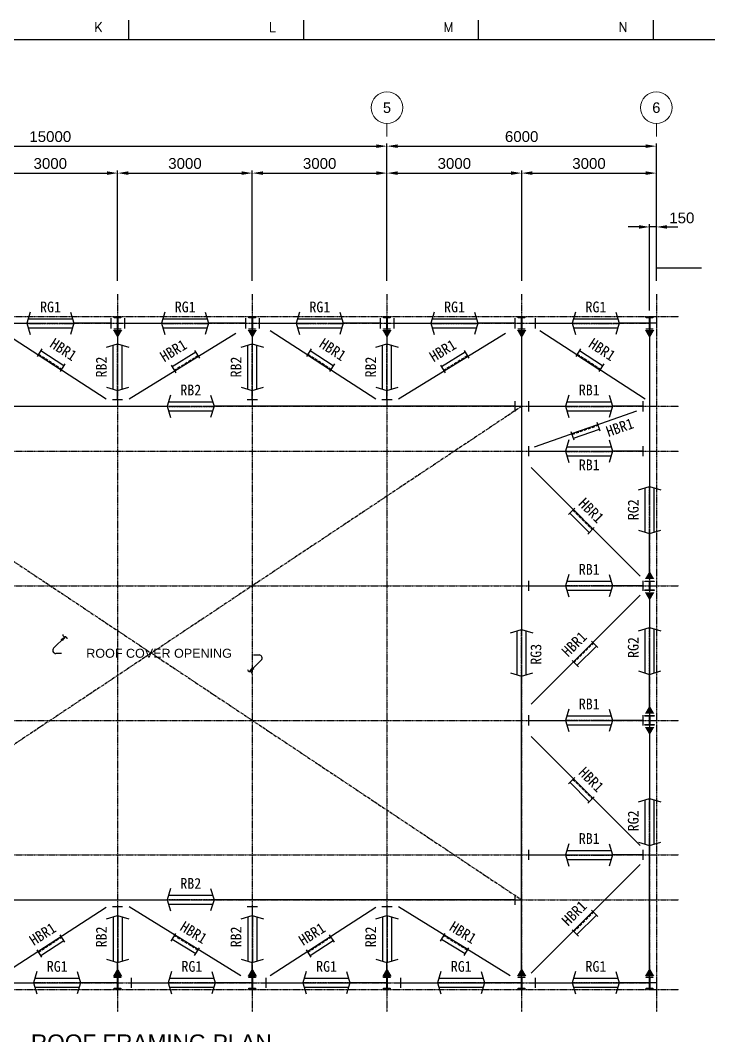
# Model space of a CAD drawing. Header units: millimetres. Extents: x 0 to 153097, y 17753 to 125268.
# Drawn here: x 41903 to 57236, y 102010 to 124645 of the extents above; entities that cross this region are included whole.
import ezdxf
from ezdxf.enums import TextEntityAlignment as Align

# ---------------------------------------------------------------- set-up
doc = ezdxf.new("R2010")
doc.units = ezdxf.units.MM
doc.header["$LTSCALE"] = 50
doc.linetypes.add('CENTER', pattern=[2, 1.25, -0.25, 0.25, -0.25])
doc.linetypes.add('HIDDEN', pattern=[0.375, 0.25, -0.125])
doc.layers.get('Defpoints').update_dxf_attribs({"color": 140})
for name, color, linetype in [('1', 7, 'Continuous'), ('1CEN', 20, 'CENTER'), ('AA-XXXX-OTHR', 8, 'Continuous'), ('AS-CLXM-STEL', 2, 'Continuous'), ('C_BLOCK', 7, 'Continuous'), ('C_CEN', 1, 'CENTER'), ('C_STEEL', 2, 'Continuous'), ('C_TEXT_01', 2, 'Continuous'), ('DIM-SCALE', 7, 'Continuous'), ('STEEL-BEAM', 4, 'Continuous'), ('TAN-TIT', 30, 'Continuous'), ('TITLE', 7, 'Continuous')]:
    doc.layers.add(name, color=color, linetype=linetype)
doc.styles.add('Arial', font='arial.ttf')
doc.styles.add('COM', font='COMPLEX', dxfattribs={"height": 5})
doc.styles.add('돋움체', font='', dxfattribs={"width": 0.9})
doc.styles.get('돋움체').set_extended_font_data('DotumChe')
doc.dimstyles.new('일반도면_0050', dxfattribs={"dimtxt": 200, "dimasz": 200, "dimexe": 50, "dimexo": 250, "dimgap": 75, "dimtad": 1, "dimdec": 0, "dimzin": 0, "dimdsep": 46, "dimtxsty": 'Arial', "dimcen": -250, "dimclrd": 7, "dimclre": 7, "dimclrt": 2, "dimadec": 0, "dimazin": 0, "dimtfac": 1, "dimtdec": 0, "dimtix": 1, "dimtmove": 2, "dimatfit": 3, "dimfxl": 1, "dimtolj": 1, "dimtzin": 0, "dimarcsym": 0})

# ---------------------------------------------------------------- blocks, each defined once
blk = doc.blocks.new('_DatumFilled')
at = {"color": 0, "linetype": 'ByBlock'}
blk.add_solid([(0, 0.58), (-1, 0), (0, -0.58)], dxfattribs=at)
blk = doc.blocks.new('*U19')
at = {"layer": 'AS-CLXM-STEL'}
for p, q in [((-4554, 250), (2127, 250)), ((9847, 250), (3173, 250))]:
    blk.add_line(p, q, dxfattribs=at)
at = {"layer": 'Defpoints'}
for p in [(-4704, 250), (9997, 250)]:
    blk.add_point(p, dxfattribs=at)
at = {"layer": 'STEEL-BEAM', "color": 8, "linetype": 'HIDDEN', "ltscale": 2}
for p, q in [((2128, 254), (3172, 254)), ((2128, 246), (3172, 246))]:
    blk.add_line(p, q, dxfattribs=at)
at = {"layer": 'STEEL-BEAM'}
for p, q in [((2157, 350), (3143, 350)), ((2157, 150), (3143, 150))]:
    blk.add_line(p, q, dxfattribs=at)
for points in [[(2202, 500), (2127, 250), (2202, 0)], [(3098, 500), (3173, 250), (3098, 0)]]:
    blk.add_lwpolyline(points, dxfattribs=at)
at = {"layer": 'STEEL-BEAM', "color": 7, "yscale": 180, "zscale": 180, "rotation": 180}
for p, xscale in [((-4554, 250), 180), ((9847, 250), -180)]:
    blk.add_blockref('_DatumFilled', p, dxfattribs=dict(at, xscale=xscale))
at = {"layer": 'STEEL-BEAM', "color": 3, "style": '돋움체'}
blk.add_attdef('BEAMNO.', text='', height=240, dxfattribs=at).set_placement((2618, -68), align=Align.MIDDLE_CENTER)
blk = doc.blocks.new('*U44')
at = {"layer": 'AS-CLXM-STEL'}
for p, q in [((-7674, 250), (2127, 250)), ((9877, 250), (3173, 250))]:
    blk.add_line(p, q, dxfattribs=at)
at = {"layer": 'Defpoints'}
for p in [(-7824, 250), (10027, 250)]:
    blk.add_point(p, dxfattribs=at)
at = {"layer": 'STEEL-BEAM', "color": 3}
for p, q in [((-7674, 362), (-7674, 137)), ((9877, 362), (9877, 137))]:
    blk.add_line(p, q, dxfattribs=at)
at = {"layer": 'STEEL-BEAM', "color": 8, "linetype": 'HIDDEN', "ltscale": 2}
for p, q in [((2128, 254), (3172, 254)), ((2128, 246), (3172, 246))]:
    blk.add_line(p, q, dxfattribs=at)
at = {"layer": 'STEEL-BEAM'}
for p, q in [((2157, 350), (3143, 350)), ((2157, 150), (3143, 150))]:
    blk.add_line(p, q, dxfattribs=at)
for points in [[(2202, 500), (2127, 250), (2202, 0)], [(3098, 500), (3173, 250), (3098, 0)]]:
    blk.add_lwpolyline(points, dxfattribs=at)
at = {"layer": 'STEEL-BEAM', "color": 3, "style": '돋움체'}
blk.add_attdef('BEAMNO.', text='', height=240, dxfattribs=at).set_placement((2655, 615), align=Align.MIDDLE_CENTER)
blk = doc.blocks.new('*D26')
at = {"layer": 'Defpoints', "color": 0, "transparency": 16777216}
for p in [(44070, 121239), (41070, 118540), (44070, 118540)]:
    blk.add_point(p, dxfattribs=at)
at = {"layer": 'DIM-SCALE', "color": 7, "lineweight": -2, "transparency": 16777216}
for p, q in [((41070, 118840), (41070, 121299)), ((41310, 121239), (43830, 121239)), ((44070, 118840), (44070, 121299))]:
    blk.add_line(p, q, dxfattribs=at)
at = {"layer": 'DIM-SCALE', "color": 7, "transparency": 16777216}
for points in [[(41310, 121279), (41310, 121199), (41070, 121239)], [(43830, 121279), (43830, 121199), (44070, 121239)]]:
    blk.add_solid(points, dxfattribs=at)
at = {"layer": 'DIM-SCALE', "color": 2, "transparency": 16777216, "insert": (42570, 121452), "char_height": 240, "attachment_point": 5, "style": 'Arial'}
blk.add_mtext('\\A1;3000', dxfattribs=at)
blk = doc.blocks.new('*D27')
at = {"layer": 'Defpoints', "color": 0, "transparency": 16777216}
for p in [(47070, 121239), (44070, 118540), (47070, 118540)]:
    blk.add_point(p, dxfattribs=at)
at = {"layer": 'DIM-SCALE', "color": 7, "lineweight": -2, "transparency": 16777216}
for p, q in [((44070, 118840), (44070, 121299)), ((44310, 121239), (46830, 121239)), ((47070, 118840), (47070, 121299))]:
    blk.add_line(p, q, dxfattribs=at)
at = {"layer": 'DIM-SCALE', "color": 7, "transparency": 16777216}
for points in [[(44310, 121279), (44310, 121199), (44070, 121239)], [(46830, 121279), (46830, 121199), (47070, 121239)]]:
    blk.add_solid(points, dxfattribs=at)
at = {"layer": 'DIM-SCALE', "color": 2, "transparency": 16777216, "insert": (45570, 121452), "char_height": 240, "attachment_point": 5, "style": 'Arial'}
blk.add_mtext('\\A1;3000', dxfattribs=at)
blk = doc.blocks.new('*D28')
at = {"layer": 'Defpoints', "color": 0, "transparency": 16777216}
for p in [(50070, 121239), (47070, 118540), (50070, 118540)]:
    blk.add_point(p, dxfattribs=at)
at = {"layer": 'DIM-SCALE', "color": 7, "lineweight": -2, "transparency": 16777216}
for p, q in [((47070, 118840), (47070, 121299)), ((47310, 121239), (49830, 121239)), ((50070, 118840), (50070, 121299))]:
    blk.add_line(p, q, dxfattribs=at)
at = {"layer": 'DIM-SCALE', "color": 7, "transparency": 16777216}
for points in [[(47310, 121279), (47310, 121199), (47070, 121239)], [(49830, 121279), (49830, 121199), (50070, 121239)]]:
    blk.add_solid(points, dxfattribs=at)
at = {"layer": 'DIM-SCALE', "color": 2, "transparency": 16777216, "insert": (48570, 121452), "char_height": 240, "attachment_point": 5, "style": 'Arial'}
blk.add_mtext('\\A1;3000', dxfattribs=at)
blk = doc.blocks.new('*D29')
at = {"layer": 'Defpoints', "color": 0, "transparency": 16777216}
for p in [(53070, 121239), (50070, 118540), (53070, 118540)]:
    blk.add_point(p, dxfattribs=at)
at = {"layer": 'DIM-SCALE', "color": 7, "lineweight": -2, "transparency": 16777216}
for p, q in [((50070, 118840), (50070, 121299)), ((50310, 121239), (52830, 121239)), ((53070, 118840), (53070, 121299))]:
    blk.add_line(p, q, dxfattribs=at)
at = {"layer": 'DIM-SCALE', "color": 7, "transparency": 16777216}
for points in [[(50310, 121279), (50310, 121199), (50070, 121239)], [(52830, 121279), (52830, 121199), (53070, 121239)]]:
    blk.add_solid(points, dxfattribs=at)
at = {"layer": 'DIM-SCALE', "color": 2, "transparency": 16777216, "insert": (51570, 121452), "char_height": 240, "attachment_point": 5, "style": 'Arial'}
blk.add_mtext('\\A1;3000', dxfattribs=at)
blk = doc.blocks.new('*D30')
at = {"layer": 'Defpoints', "color": 0, "transparency": 16777216}
for p in [(56070, 121239), (53070, 118540), (56070, 118540)]:
    blk.add_point(p, dxfattribs=at)
at = {"layer": 'DIM-SCALE', "color": 7, "lineweight": -2, "transparency": 16777216}
for p, q in [((53070, 118840), (53070, 121299)), ((53310, 121239), (55830, 121239)), ((56070, 118840), (56070, 121299))]:
    blk.add_line(p, q, dxfattribs=at)
at = {"layer": 'DIM-SCALE', "color": 7, "transparency": 16777216}
for points in [[(53310, 121279), (53310, 121199), (53070, 121239)], [(55830, 121279), (55830, 121199), (56070, 121239)]]:
    blk.add_solid(points, dxfattribs=at)
at = {"layer": 'DIM-SCALE', "color": 2, "transparency": 16777216, "insert": (54570, 121452), "char_height": 240, "attachment_point": 5, "style": 'Arial'}
blk.add_mtext('\\A1;3000', dxfattribs=at)
blk = doc.blocks.new('*D31')
at = {"layer": 'Defpoints', "color": 0, "transparency": 16777216}
for p in [(50070, 121839), (35070, 118540), (50070, 118540)]:
    blk.add_point(p, dxfattribs=at)
at = {"layer": 'DIM-SCALE', "color": 7, "lineweight": -2, "transparency": 16777216}
for p, q in [((35070, 118840), (35070, 121899)), ((35310, 121839), (49830, 121839)), ((50070, 118840), (50070, 121899))]:
    blk.add_line(p, q, dxfattribs=at)
at = {"layer": 'DIM-SCALE', "color": 7, "transparency": 16777216}
for points in [[(35310, 121879), (35310, 121799), (35070, 121839)], [(49830, 121879), (49830, 121799), (50070, 121839)]]:
    blk.add_solid(points, dxfattribs=at)
at = {"layer": 'DIM-SCALE', "color": 2, "transparency": 16777216, "insert": (42570, 122052), "char_height": 240, "attachment_point": 5, "style": 'Arial'}
blk.add_mtext('\\A1;15000', dxfattribs=at)
blk = doc.blocks.new('*D32')
at = {"layer": 'Defpoints', "color": 0, "transparency": 16777216}
for p in [(56070, 121839), (50070, 118540), (56070, 118540)]:
    blk.add_point(p, dxfattribs=at)
at = {"layer": 'DIM-SCALE', "color": 7, "lineweight": -2, "transparency": 16777216}
for p, q in [((50070, 118840), (50070, 121899)), ((50310, 121839), (55830, 121839)), ((56070, 118840), (56070, 121899))]:
    blk.add_line(p, q, dxfattribs=at)
at = {"layer": 'DIM-SCALE', "color": 7, "transparency": 16777216}
for points in [[(50310, 121879), (50310, 121799), (50070, 121839)], [(55830, 121879), (55830, 121799), (56070, 121839)]]:
    blk.add_solid(points, dxfattribs=at)
at = {"layer": 'DIM-SCALE', "color": 2, "transparency": 16777216, "insert": (53070, 122052), "char_height": 240, "attachment_point": 5, "style": 'Arial'}
blk.add_mtext('\\A1;6000', dxfattribs=at)
blk = doc.blocks.new('*U43')
at = {"layer": 'AS-CLXM-STEL'}
for p, q in [((1300, 250), (2127, 250)), ((4000, 250), (3173, 250))]:
    blk.add_line(p, q, dxfattribs=at)
at = {"layer": 'Defpoints'}
for p in [(1150, 250), (4150, 250)]:
    blk.add_point(p, dxfattribs=at)
at = {"layer": 'STEEL-BEAM', "color": 3}
for p, q in [((1300, 362), (1300, 137)), ((4000, 362), (4000, 137))]:
    blk.add_line(p, q, dxfattribs=at)
at = {"layer": 'STEEL-BEAM', "color": 8, "linetype": 'HIDDEN', "ltscale": 2}
for p, q in [((2128, 254), (3172, 254)), ((2128, 246), (3172, 246))]:
    blk.add_line(p, q, dxfattribs=at)
at = {"layer": 'STEEL-BEAM'}
for p, q in [((2157, 350), (3143, 350)), ((2157, 150), (3143, 150))]:
    blk.add_line(p, q, dxfattribs=at)
for points in [[(2202, 500), (2127, 250), (2202, 0)], [(3098, 500), (3173, 250), (3098, 0)]]:
    blk.add_lwpolyline(points, dxfattribs=at)
at = {"layer": 'STEEL-BEAM', "color": 3, "style": '돋움체'}
blk.add_attdef('BEAMNO.', text='', height=240, dxfattribs=at).set_placement((2655, 615), align=Align.MIDDLE_CENTER)
blk = doc.blocks.new('*U106')
at = {"layer": 'AS-CLXM-STEL'}
for p, q in [((1300, 250), (2127, 250)), ((3850, 250), (3173, 250))]:
    blk.add_line(p, q, dxfattribs=at)
at = {"layer": 'Defpoints'}
for p in [(1150, 250), (4000, 250)]:
    blk.add_point(p, dxfattribs=at)
at = {"layer": 'STEEL-BEAM', "color": 3}
for p, q in [((1300, 362), (1300, 137)), ((3850, 362), (3850, 137))]:
    blk.add_line(p, q, dxfattribs=at)
at = {"layer": 'STEEL-BEAM', "color": 8, "linetype": 'HIDDEN', "ltscale": 2}
for p, q in [((2128, 254), (3172, 254)), ((2128, 246), (3172, 246))]:
    blk.add_line(p, q, dxfattribs=at)
at = {"layer": 'STEEL-BEAM'}
for p, q in [((2157, 350), (3143, 350)), ((2157, 150), (3143, 150))]:
    blk.add_line(p, q, dxfattribs=at)
for points in [[(2202, 500), (2127, 250), (2202, 0)], [(3098, 500), (3173, 250), (3098, 0)]]:
    blk.add_lwpolyline(points, dxfattribs=at)
at = {"layer": 'STEEL-BEAM', "color": 3, "style": '돋움체'}
blk.add_attdef('BEAMNO.', text='', height=240, dxfattribs=at).set_placement((2655, 615), align=Align.MIDDLE_CENTER)
blk = doc.blocks.new('ASDASD')
at = {"layer": 'C_CEN', "color": 8, "ltscale": 0.1}
for p, q in [((-21000, 0), (-21000, -16000)), ((-19500, 0), (-19500, -16000)), ((-18000, 0), (-18000, -16000)), ((-15000, 0), (-15000, -16000)), ((-12000, 0), (-12000, -16000)), ((-9000, 0), (-9000, -16000)), ((-6000, 0), (-6000, -16000)), ((-3000, 0), (-3000, -16000)), ((0, 0), (0, -16000)), ((-21500, -500), (500, -500)), ((-21500, -2500), (500, -2500)), ((-21500, -3500), (500, -3500)), ((-21500, -6500), (500, -6500)), ((-21500, -9500), (500, -9500)), ((-21500, -12500), (500, -12500)), ((-21500, -13500), (500, -13500)), ((-21500, -15500), (500, -15500))]:
    blk.add_line(p, q, dxfattribs=at)
blk = doc.blocks.new('cu')
at = {"layer": 'C_STEEL', "extrusion": (0, 0, -1)}
for p, q in [((-148, 267), (0, 267)), ((-148, 254), (-148, 267)), ((0, 254), (-148, 254)), ((-77.81, 254), (-70.19, 254)), ((-77.81, 13), (-77.81, 254)), ((-70.19, 254), (-70.19, 13)), ((0, 267), (0, 254)), ((5674, 262), (5878, 262)), ((5674, 246.3), (5674, 262)), ((5878, 246.3), (5674, 246.3)), ((5771.55, 246.3), (5780.45, 246.3)), ((5771.55, 20.7), (5771.55, 246.3)), ((5780.45, 246.3), (5780.45, 20.7)), ((5878, 262), (5878, 246.3)), ((8702, 267), (8850, 267)), ((8702, 254), (8702, 267)), ((8850, 254), (8702, 254)), ((8772.19, 254), (8779.81, 254)), ((8772.19, 13), (8772.19, 254)), ((8779.81, 254), (8779.81, 13)), ((8850, 267), (8850, 254)), ((11702, 267), (11850, 267)), ((11702, 254), (11702, 267)), ((11850, 254), (11702, 254)), ((11772.19, 254), (11779.81, 254)), ((11772.19, 13), (11772.19, 254)), ((11779.81, 254), (11779.81, 13)), ((11850, 267), (11850, 254)), ((14702, 267), (14850, 267)), ((14702, 254), (14702, 267)), ((14850, 254), (14702, 254)), ((14772.19, 254), (14779.81, 254)), ((14772.19, 13), (14772.19, 254)), ((14779.81, 254), (14779.81, 13)), ((14850, 267), (14850, 254)), ((17702, 267), (17850, 267)), ((17702, 254), (17702, 267)), ((17850, 254), (17702, 254)), ((17772.19, 254), (17779.81, 254)), ((17772.19, 13), (17772.19, 254)), ((17779.81, 254), (17779.81, 13)), ((17850, 267), (17850, 254)), ((20552, 267), (20700, 267)), ((20552, 254), (20552, 267)), ((20700, 254), (20552, 254)), ((20622.19, 254), (20629.81, 254)), ((20622.19, 13), (20622.19, 254)), ((20629.81, 254), (20629.81, 13)), ((20700, 267), (20700, 254)), ((-148, 13), (0, 13)), ((-148, 0), (-148, 13)), ((0, 0), (-148, 0)), ((-70.19, 13), (-77.81, 13)), ((0, 13), (0, 0)), ((5674, 20.7), (5878, 20.7)), ((5674, 5), (5674, 20.7)), ((5878, 5), (5674, 5)), ((5780.45, 20.7), (5771.55, 20.7)), ((5878, 20.7), (5878, 5)), ((8702, 13), (8850, 13)), ((8702, 0), (8702, 13)), ((8779.81, 13), (8772.19, 13)), ((8850, 13), (8850, 0)), ((11702, 13), (11850, 13)), ((11702, 0), (11702, 13)), ((11779.81, 13), (11772.19, 13)), ((11850, 13), (11850, 0)), ((14702, 13), (14850, 13)), ((14702, 0), (14702, 13)), ((14779.81, 13), (14772.19, 13)), ((14850, 13), (14850, 0)), ((17702, 13), (17850, 13)), ((17702, 0), (17702, 13)), ((17779.81, 13), (17772.19, 13)), ((17850, 13), (17850, 0)), ((20552, 13), (20700, 13)), ((20552, 0), (20552, 13)), ((20629.81, 13), (20622.19, 13)), ((20700, 13), (20700, 0)), ((8850, 0), (8702, 0)), ((11850, 0), (11702, 0)), ((14850, 0), (14702, 0)), ((17850, 0), (17702, 0)), ((20700, 0), (20552, 0)), ((-176.5, -5611.5), (28.5, -5611.5)), ((-176.5, -5625.7), (-176.5, -5611.5)), ((28.5, -5625.7), (-176.5, -5625.7)), ((-78.57, -5625.7), (-69.43, -5625.7)), ((-78.57, -5807.3), (-78.57, -5625.7)), ((-69.43, -5625.7), (-69.43, -5807.3)), ((28.5, -5611.5), (28.5, -5625.7)), ((20523.5, -5611.5), (20728.5, -5611.5)), ((20523.5, -5625.7), (20523.5, -5611.5)), ((20728.5, -5625.7), (20523.5, -5625.7)), ((20621.43, -5625.7), (20630.57, -5625.7)), ((20621.43, -5807.3), (20621.43, -5625.7)), ((20630.57, -5625.7), (20630.57, -5807.3)), ((20728.5, -5611.5), (20728.5, -5625.7)), ((-176.5, -5807.3), (28.5, -5807.3)), ((-176.5, -5821.5), (-176.5, -5807.3)), ((28.5, -5821.5), (-176.5, -5821.5)), ((-69.43, -5807.3), (-78.57, -5807.3)), ((28.5, -5807.3), (28.5, -5821.5)), ((20523.5, -5807.3), (20728.5, -5807.3)), ((20523.5, -5821.5), (20523.5, -5807.3)), ((20728.5, -5821.5), (20523.5, -5821.5)), ((20630.57, -5807.3), (20621.43, -5807.3)), ((20728.5, -5807.3), (20728.5, -5821.5)), ((-176.5, -8611.5), (28.5, -8611.5)), ((-176.5, -8625.7), (-176.5, -8611.5)), ((28.5, -8625.7), (-176.5, -8625.7)), ((-176.5, -8807.3), (28.5, -8807.3)), ((-176.5, -8821.5), (-176.5, -8807.3)), ((28.5, -8821.5), (-176.5, -8821.5)), ((-78.57, -8625.7), (-69.43, -8625.7)), ((-78.57, -8807.3), (-78.57, -8625.7)), ((-69.43, -8807.3), (-78.57, -8807.3)), ((-69.43, -8625.7), (-69.43, -8807.3)), ((28.5, -8611.5), (28.5, -8625.7)), ((28.5, -8807.3), (28.5, -8821.5)), ((20523.5, -8611.5), (20728.5, -8611.5)), ((20523.5, -8625.7), (20523.5, -8611.5)), ((20728.5, -8625.7), (20523.5, -8625.7)), ((20523.5, -8807.3), (20728.5, -8807.3)), ((20523.5, -8821.5), (20523.5, -8807.3)), ((20728.5, -8821.5), (20523.5, -8821.5)), ((20621.43, -8625.7), (20630.57, -8625.7)), ((20621.43, -8807.3), (20621.43, -8625.7)), ((20630.57, -8807.3), (20621.43, -8807.3)), ((20630.57, -8625.7), (20630.57, -8807.3)), ((20728.5, -8611.5), (20728.5, -8625.7)), ((20728.5, -8807.3), (20728.5, -8821.5)), ((-148, -14433), (0, -14433)), ((-148, -14446), (-148, -14433)), ((0, -14446), (-148, -14446)), ((-77.81, -14446), (-70.19, -14446)), ((-77.81, -14687), (-77.81, -14446)), ((-70.19, -14446), (-70.19, -14687)), ((0, -14433), (0, -14446)), ((2702, -14433), (2850, -14433)), ((2702, -14446), (2702, -14433)), ((2850, -14446), (2702, -14446)), ((2772.19, -14446), (2779.81, -14446)), ((2772.19, -14687), (2772.19, -14446)), ((2779.81, -14446), (2779.81, -14687)), ((2850, -14433), (2850, -14446)), ((5702, -14433), (5850, -14433)), ((5702, -14446), (5702, -14433)), ((5850, -14446), (5702, -14446)), ((5772.19, -14446), (5779.81, -14446)), ((5772.19, -14687), (5772.19, -14446)), ((5779.81, -14446), (5779.81, -14687)), ((5850, -14433), (5850, -14446)), ((8702, -14433), (8850, -14433)), ((8702, -14446), (8702, -14433)), ((8850, -14446), (8702, -14446)), ((8772.19, -14446), (8779.81, -14446)), ((8772.19, -14687), (8772.19, -14446)), ((8779.81, -14446), (8779.81, -14687)), ((8850, -14433), (8850, -14446)), ((11702, -14433), (11850, -14433)), ((11702, -14446), (11702, -14433)), ((11850, -14446), (11702, -14446)), ((11772.19, -14446), (11779.81, -14446)), ((11772.19, -14687), (11772.19, -14446)), ((11779.81, -14446), (11779.81, -14687)), ((11850, -14433), (11850, -14446)), ((14702, -14433), (14850, -14433)), ((14702, -14446), (14702, -14433)), ((14850, -14446), (14702, -14446)), ((14772.19, -14446), (14779.81, -14446)), ((14772.19, -14687), (14772.19, -14446)), ((14779.81, -14446), (14779.81, -14687)), ((14850, -14433), (14850, -14446)), ((17702, -14433), (17850, -14433)), ((17702, -14446), (17702, -14433)), ((17850, -14446), (17702, -14446)), ((17772.19, -14446), (17779.81, -14446)), ((17772.19, -14687), (17772.19, -14446)), ((17779.81, -14446), (17779.81, -14687)), ((17850, -14433), (17850, -14446)), ((20552, -14433), (20700, -14433)), ((20552, -14446), (20552, -14433)), ((20700, -14446), (20552, -14446)), ((20622.19, -14446), (20629.81, -14446)), ((20622.19, -14687), (20622.19, -14446)), ((20629.81, -14446), (20629.81, -14687)), ((20700, -14433), (20700, -14446)), ((-148, -14687), (0, -14687)), ((-148, -14700), (-148, -14687)), ((0, -14700), (-148, -14700)), ((-70.19, -14687), (-77.81, -14687)), ((0, -14687), (0, -14700)), ((2702, -14687), (2850, -14687)), ((2702, -14700), (2702, -14687)), ((2850, -14700), (2702, -14700)), ((2779.81, -14687), (2772.19, -14687)), ((2850, -14687), (2850, -14700)), ((5702, -14687), (5850, -14687)), ((5702, -14700), (5702, -14687)), ((5850, -14700), (5702, -14700)), ((5779.81, -14687), (5772.19, -14687)), ((5850, -14687), (5850, -14700)), ((8702, -14687), (8850, -14687)), ((8702, -14700), (8702, -14687)), ((8850, -14700), (8702, -14700)), ((8779.81, -14687), (8772.19, -14687)), ((8850, -14687), (8850, -14700)), ((11702, -14687), (11850, -14687)), ((11702, -14700), (11702, -14687)), ((11850, -14700), (11702, -14700)), ((11779.81, -14687), (11772.19, -14687)), ((11850, -14687), (11850, -14700)), ((14702, -14687), (14850, -14687)), ((14702, -14700), (14702, -14687)), ((14850, -14700), (14702, -14700)), ((14779.81, -14687), (14772.19, -14687)), ((14850, -14687), (14850, -14700)), ((17702, -14687), (17850, -14687)), ((17702, -14700), (17702, -14687)), ((17850, -14700), (17702, -14700)), ((17779.81, -14687), (17772.19, -14687)), ((17850, -14687), (17850, -14700)), ((20552, -14687), (20700, -14687)), ((20552, -14700), (20552, -14687)), ((20700, -14700), (20552, -14700)), ((20629.81, -14687), (20622.19, -14687)), ((20700, -14687), (20700, -14700))]:
    blk.add_line(p, q, dxfattribs=at)
blk = doc.blocks.new('c1')
at = {"layer": 'C_CEN', "color": 1, "ltscale": 0.1}
for p, q in [((-1250, 14700), (-1250, 0)), ((-1250, 14700), (19450, 14700)), ((19450, 14700), (19450, 0)), ((-1250, 0), (19450, 0))]:
    blk.add_line(p, q, dxfattribs=at)
at = {"layer": 'C_STEEL'}
blk.add_blockref('cu', (-1176, 14567), dxfattribs=at)
blk = doc.blocks.new('*U21')
at = {"layer": 'AS-CLXM-STEL'}
for p, q in [((1110, 250), (2127, 250)), ((6660, 250), (3173, 250))]:
    blk.add_line(p, q, dxfattribs=at)
at = {"layer": 'Defpoints'}
for p in [(960, 250), (6810, 250)]:
    blk.add_point(p, dxfattribs=at)
at = {"layer": 'STEEL-BEAM', "color": 8, "linetype": 'HIDDEN', "ltscale": 2}
for p, q in [((2128, 254), (3172, 254)), ((2128, 246), (3172, 246))]:
    blk.add_line(p, q, dxfattribs=at)
at = {"layer": 'STEEL-BEAM'}
for p, q in [((2157, 350), (3143, 350)), ((2157, 150), (3143, 150))]:
    blk.add_line(p, q, dxfattribs=at)
for points in [[(2202, 500), (2127, 250), (2202, 0)], [(3098, 500), (3173, 250), (3098, 0)]]:
    blk.add_lwpolyline(points, dxfattribs=at)
at = {"layer": 'STEEL-BEAM', "color": 7, "yscale": 180, "zscale": 180, "rotation": 180}
for p, xscale in [((1110, 250), 180), ((6660, 250), -180)]:
    blk.add_blockref('_DatumFilled', p, dxfattribs=dict(at, xscale=xscale))
at = {"layer": 'STEEL-BEAM', "color": 3, "style": '돋움체'}
blk.add_attdef('BEAMNO.', text='', height=240, dxfattribs=at).set_placement((2655, 615), align=Align.MIDDLE_CENTER)
blk = doc.blocks.new('*U22')
at = {"layer": 'AS-CLXM-STEL'}
for p, q in [((-784, 250), (2127, 250)), ((4766, 250), (3173, 250))]:
    blk.add_line(p, q, dxfattribs=at)
at = {"layer": 'Defpoints'}
for p in [(-934, 250), (4916, 250)]:
    blk.add_point(p, dxfattribs=at)
at = {"layer": 'STEEL-BEAM', "color": 8, "linetype": 'HIDDEN', "ltscale": 2}
for p, q in [((2128, 254), (3172, 254)), ((2128, 246), (3172, 246))]:
    blk.add_line(p, q, dxfattribs=at)
at = {"layer": 'STEEL-BEAM'}
for p, q in [((2157, 350), (3143, 350)), ((2157, 150), (3143, 150))]:
    blk.add_line(p, q, dxfattribs=at)
for points in [[(2202, 500), (2127, 250), (2202, 0)], [(3098, 500), (3173, 250), (3098, 0)]]:
    blk.add_lwpolyline(points, dxfattribs=at)
at = {"layer": 'STEEL-BEAM', "color": 7, "yscale": 180, "zscale": 180, "rotation": 180}
for p, xscale in [((-784, 250), 180), ((4766, 250), -180)]:
    blk.add_blockref('_DatumFilled', p, dxfattribs=dict(at, xscale=xscale))
at = {"layer": 'STEEL-BEAM', "color": 3, "style": '돋움체'}
blk.add_attdef('BEAMNO.', text='', height=240, dxfattribs=at).set_placement((2674, 615), align=Align.MIDDLE_CENTER)
blk = doc.blocks.new('*U20')
at = {"layer": 'AS-CLXM-STEL'}
for p, q in [((1252, 250), (2127, 250)), ((3952, 250), (3173, 250))]:
    blk.add_line(p, q, dxfattribs=at)
at = {"layer": 'Defpoints'}
for p in [(1102, 250), (4102, 250)]:
    blk.add_point(p, dxfattribs=at)
at = {"layer": 'STEEL-BEAM', "color": 8, "linetype": 'HIDDEN', "ltscale": 2}
for p, q in [((2128, 254), (3172, 254)), ((2128, 246), (3172, 246))]:
    blk.add_line(p, q, dxfattribs=at)
at = {"layer": 'STEEL-BEAM'}
for p, q in [((2157, 350), (3143, 350)), ((2157, 150), (3143, 150))]:
    blk.add_line(p, q, dxfattribs=at)
for points in [[(2202, 500), (2127, 250), (2202, 0)], [(3098, 500), (3173, 250), (3098, 0)]]:
    blk.add_lwpolyline(points, dxfattribs=at)
at = {"layer": 'STEEL-BEAM', "color": 7, "yscale": 180, "zscale": 180, "rotation": 180}
for p, xscale in [((1252, 250), 180), ((3952, 250), -180)]:
    blk.add_blockref('_DatumFilled', p, dxfattribs=dict(at, xscale=xscale))
at = {"layer": 'STEEL-BEAM', "color": 3, "style": '돋움체'}
blk.add_attdef('BEAMNO.', text='', height=240, dxfattribs=at).set_placement((2725, 615), align=Align.MIDDLE_CENTER)
blk = doc.blocks.new('RB2')
at = {"layer": 'AS-CLXM-STEL'}
for p, q in [((0, 1553), (0, 1349)), ((0, 1450), (0, 1246)), ((0, 0), (0, 201))]:
    blk.add_line(p, q, dxfattribs=at)
at = {"layer": 'Defpoints'}
blk.add_point((0, -150), dxfattribs=at)
at = {"layer": 'STEEL-BEAM'}
for p, q in [((-100, 231), (-100, 1216)), ((100, 231), (100, 1216))]:
    blk.add_line(p, q, dxfattribs=at)
at = {"layer": 'STEEL-BEAM', "color": 8, "linetype": 'HIDDEN', "ltscale": 2}
for p, q in [((-4, 202), (-4, 1245)), ((4, 202), (4, 1245))]:
    blk.add_line(p, q, dxfattribs=at)
at = {"layer": 'STEEL-BEAM', "color": 3}
blk.add_line((-112, 0), (112, 0), dxfattribs=at)
at = {"layer": 'STEEL-BEAM'}
for points in [[(-250, 1171), (0, 1246), (250, 1171)], [(-250, 276), (0, 201), (250, 276)]]:
    blk.add_lwpolyline(points, dxfattribs=at)
at = {"layer": 'STEEL-BEAM', "color": 7, "xscale": -180, "yscale": 180, "zscale": 180, "rotation": 270}
blk.add_blockref('_DatumFilled', (0, 1553), dxfattribs=at)
at = {"layer": 'STEEL-BEAM', "color": 3, "style": '돋움체'}
blk.add_attdef('RB2', text='', height=240, rotation=90, dxfattribs=at).set_placement((-365, 726), align=Align.MIDDLE_CENTER)
blk = doc.blocks.new('RB2a')
at = {"layer": 'AS-CLXM-STEL'}
for p, q in [((-60949, 69358), (-60949, 69157)), ((-60949, 67908), (-60949, 68112)), ((-60949, 67805), (-60949, 68009))]:
    blk.add_line(p, q, dxfattribs=at)
at = {"layer": 'Defpoints'}
blk.add_point((-60949, 69508), dxfattribs=at)
at = {"layer": 'STEEL-BEAM', "color": 3}
blk.add_line((-61062, 69358), (-60837, 69358), dxfattribs=at)
at = {"layer": 'STEEL-BEAM'}
for p, q in [((-61049, 69127), (-61049, 68142)), ((-60849, 69127), (-60849, 68142))]:
    blk.add_line(p, q, dxfattribs=at)
at = {"layer": 'STEEL-BEAM', "color": 8, "linetype": 'HIDDEN', "ltscale": 2}
for p, q in [((-60953, 69156), (-60953, 68113)), ((-60945, 69156), (-60945, 68113))]:
    blk.add_line(p, q, dxfattribs=at)
at = {"layer": 'STEEL-BEAM'}
for points in [[(-61199, 69082), (-60949, 69157), (-60699, 69082)], [(-61199, 68187), (-60949, 68112), (-60699, 68187)]]:
    blk.add_lwpolyline(points, dxfattribs=at)
at = {"layer": 'STEEL-BEAM', "color": 7, "xscale": 180, "yscale": 180, "zscale": 180, "rotation": 270}
blk.add_blockref('_DatumFilled', (-60949, 67805), dxfattribs=at)
at = {"layer": 'STEEL-BEAM', "color": 3, "style": '돋움체'}
blk.add_attdef('RB2', text='', height=240, rotation=90, dxfattribs=at).set_placement((-61314, 68680), align=Align.MIDDLE_CENTER)
blk = doc.blocks.new('*U111')
at = {"layer": 'AS-CLXM-STEL'}
for p, q in [((1300, 250), (2127, 250)), ((3850, 250), (3173, 250))]:
    blk.add_line(p, q, dxfattribs=at)
at = {"layer": 'Defpoints'}
for p in [(1150, 250), (4000, 250)]:
    blk.add_point(p, dxfattribs=at)
at = {"layer": 'STEEL-BEAM', "color": 3}
for p, q in [((1300, 362), (1300, 137)), ((3850, 362), (3850, 137))]:
    blk.add_line(p, q, dxfattribs=at)
at = {"layer": 'STEEL-BEAM', "color": 8, "linetype": 'HIDDEN', "ltscale": 2}
for p, q in [((2128, 254), (3172, 254)), ((2128, 246), (3172, 246))]:
    blk.add_line(p, q, dxfattribs=at)
at = {"layer": 'STEEL-BEAM'}
for p, q in [((2157, 350), (3143, 350)), ((2157, 150), (3143, 150))]:
    blk.add_line(p, q, dxfattribs=at)
for points in [[(2202, 500), (2127, 250), (2202, 0)], [(3098, 500), (3173, 250), (3098, 0)]]:
    blk.add_lwpolyline(points, dxfattribs=at)
at = {"layer": 'STEEL-BEAM', "color": 3, "style": '돋움체'}
blk.add_attdef('BEAMNO.', text='', height=240, dxfattribs=at).set_placement((2655, -55), align=Align.MIDDLE_CENTER)
blk = doc.blocks.new('*U107')
at = {"layer": 'AA-XXXX-OTHR', "color": 4}
for p, q in [((1796, -156), (1796, 44)), ((1796, 0), (2409, 0)), ((2409, -156), (2409, 44)), ((1796, -112), (2409, -112))]:
    blk.add_line(p, q, dxfattribs=at)
at = {"layer": 'AA-XXXX-OTHR', "linetype": 'HIDDEN', "ltscale": 5}
blk.add_lwpolyline([(1796, -18), (2409, -18)], dxfattribs=at)
at = {"layer": 'Defpoints'}
for p in [(510, 0), (3908, 0)]:
    blk.add_point(p, dxfattribs=at)
at = {"layer": 'STEEL-BEAM', "color": 4}
blk.add_lwpolyline([(810, 0), (3608, 0)], dxfattribs=at)
at = {"layer": 'STEEL-BEAM', "color": 3, "style": '돋움체'}
blk.add_attdef('BR.NO.', text='', height=240, dxfattribs=at).set_placement((2207, -406), align=Align.MIDDLE_CENTER)
blk = doc.blocks.new('*U108')
at = {"layer": 'AA-XXXX-OTHR', "color": 4}
for p, q in [((1796, -156), (1796, 44)), ((1796, 0), (2409, 0)), ((2409, -156), (2409, 44)), ((1796, -112), (2409, -112))]:
    blk.add_line(p, q, dxfattribs=at)
at = {"layer": 'AA-XXXX-OTHR', "linetype": 'HIDDEN', "ltscale": 5}
blk.add_lwpolyline([(1796, -18), (2409, -18)], dxfattribs=at)
at = {"layer": 'Defpoints'}
for p in [(510, 0), (3908, 0)]:
    blk.add_point(p, dxfattribs=at)
at = {"layer": 'STEEL-BEAM', "color": 4}
blk.add_lwpolyline([(810, 0), (3608, 0)], dxfattribs=at)
at = {"layer": 'STEEL-BEAM', "color": 3, "style": '돋움체'}
blk.add_attdef('BR.NO.', text='', height=240, dxfattribs=at).set_placement((2091, 265), align=Align.MIDDLE_CENTER)
blk = doc.blocks.new('*U109')
at = {"layer": 'AA-XXXX-OTHR', "color": 4}
for p, q in [((1796, -156), (1796, 44)), ((1796, 0), (2409, 0)), ((2409, -156), (2409, 44)), ((1796, -112), (2409, -112))]:
    blk.add_line(p, q, dxfattribs=at)
at = {"layer": 'AA-XXXX-OTHR', "linetype": 'HIDDEN', "ltscale": 5}
blk.add_lwpolyline([(1796, -18), (2409, -18)], dxfattribs=at)
at = {"layer": 'Defpoints'}
for p in [(383, 0), (3908, 0)]:
    blk.add_point(p, dxfattribs=at)
at = {"layer": 'STEEL-BEAM', "color": 4}
blk.add_lwpolyline([(683, 0), (3608, 0)], dxfattribs=at)
at = {"layer": 'STEEL-BEAM', "color": 3, "style": '돋움체'}
blk.add_attdef('BR.NO.', text='', height=240, dxfattribs=at).set_placement((2091, 265), align=Align.MIDDLE_CENTER)
blk = doc.blocks.new('*U110')
at = {"layer": 'AA-XXXX-OTHR', "color": 4}
for p, q in [((1796, -156), (1796, 44)), ((1796, 0), (2409, 0)), ((2409, -156), (2409, 44)), ((1796, -112), (2409, -112))]:
    blk.add_line(p, q, dxfattribs=at)
at = {"layer": 'AA-XXXX-OTHR', "linetype": 'HIDDEN', "ltscale": 5}
blk.add_lwpolyline([(1796, -18), (2409, -18)], dxfattribs=at)
at = {"layer": 'Defpoints'}
for p in [(166, 0), (4196, 0)]:
    blk.add_point(p, dxfattribs=at)
at = {"layer": 'STEEL-BEAM', "color": 4}
blk.add_lwpolyline([(466, 0), (3896, 0)], dxfattribs=at)
at = {"layer": 'STEEL-BEAM', "color": 3, "style": '돋움체'}
blk.add_attdef('BR.NO.', text='', height=240, dxfattribs=at).set_placement((2091, 265), align=Align.MIDDLE_CENTER)
blk = doc.blocks.new('*U112')
at = {"layer": 'AA-XXXX-OTHR', "color": 4}
for p, q in [((1796, -156), (1796, 44)), ((1796, 0), (2409, 0)), ((2409, -156), (2409, 44)), ((1796, -112), (2409, -112))]:
    blk.add_line(p, q, dxfattribs=at)
at = {"layer": 'AA-XXXX-OTHR', "linetype": 'HIDDEN', "ltscale": 5}
blk.add_lwpolyline([(1796, -18), (2409, -18)], dxfattribs=at)
at = {"layer": 'Defpoints'}
for p in [(610, 0), (3630, 0)]:
    blk.add_point(p, dxfattribs=at)
at = {"layer": 'STEEL-BEAM', "color": 4}
blk.add_lwpolyline([(910, 0), (3330, 0)], dxfattribs=at)
at = {"layer": 'STEEL-BEAM', "color": 3, "style": '돋움체'}
blk.add_attdef('BR.NO.', text='', height=240, dxfattribs=at).set_placement((2849, -227), align=Align.MIDDLE_CENTER)
blk = doc.blocks.new('*D117')
at = {"layer": 'Defpoints', "color": 0, "transparency": 16777216}
for p in [(55920, 120039), (56070, 118540), (55920, 117873)]:
    blk.add_point(p, dxfattribs=at)
at = {"layer": 'DIM-SCALE', "color": 7, "lineweight": -2, "transparency": 16777216}
for p, q in [((55680, 120039), (55440, 120039)), ((55920, 118173), (55920, 120099)), ((56070, 120039), (55920, 120039)), ((56070, 118840), (56070, 120099)), ((56310, 120039), (56550, 120039))]:
    blk.add_line(p, q, dxfattribs=at)
at = {"layer": 'DIM-SCALE', "color": 7, "transparency": 16777216}
for points in [[(55680, 120079), (55680, 119999), (55920, 120039)], [(56310, 120079), (56310, 119999), (56070, 120039)]]:
    blk.add_solid(points, dxfattribs=at)
at = {"layer": 'DIM-SCALE', "color": 2, "transparency": 16777216, "insert": (56638, 120239), "char_height": 240, "attachment_point": 5, "style": 'Arial'}
blk.add_mtext('\\A1;150', dxfattribs=at)
blk = doc.blocks.new('BORDER')
at = {"layer": 'TAN-TIT'}
for p, q in [((147741, 164680), (147741, 166122)), ((160720, 164680), (160720, 166122)), ((173699, 164680), (173699, 166122)), ((186677, 164680), (186677, 166122)), ((232823, 164680), (4977, 164680))]:
    blk.add_line(p, q, dxfattribs=at)
at = {"layer": 'TAN-TIT', "style": 'COM'}
for s, p in [('K', (145146, 165257)), ('L', (158124, 165257)), ('M', (171103, 165257)), ('M', (171103, 165257)), ('N', (184082, 165257))]:
    blk.add_text(s, height=721, dxfattribs=at).set_placement(p)
blk = doc.blocks.new('S1')
at = {"layer": 'C_BLOCK', "color": 1, "linetype": 'Continuous'}
for p, q in [((1.58, 7.47), (-3.5, 2.39)), ((-0.15, 6.23), (1.58, 7.47)), ((0.1, 5.98), (-0.15, 6.23)), ((-0.04, 6.22), (1.28, 7.17)), ((-0.04, 6.22), (0.33, 5.84)), ((0.06, 6.21), (0.98, 6.87)), ((0.06, 6.21), (0.33, 5.95)), ((0.1, 5.98), (0.34, 5.74)), ((0.17, 6.21), (0.68, 6.57)), ((0.17, 6.21), (0.32, 6.06)), ((0.68, 6.57), (0.32, 6.06)), ((1.28, 7.17), (0.33, 5.84)), ((0.98, 6.87), (0.33, 5.95)), ((1.58, 7.47), (0.34, 5.74)), ((0, 0), (-2.51, 0))]:
    blk.add_line(p, q, dxfattribs=at)
for centre, radius, start, end in [((1.61, 8.49), 1.02, 181.7902, 268.2045), ((1.55, 6.45), 1.02, 1.7902, 88.2045), ((-2.51, 1.4), 1.4, 135, 270)]:
    blk.add_arc(centre, radius, start, end, dxfattribs=at)

msp = doc.modelspace()

# ---------------------------------------------------------------- linework, layer by layer
at = {"layer": '1CEN'}
for p, q in [((36569.97, 116040.12), (53069.97, 105040.12)), ((53071.14, 116040.12), (36569.97, 105040.12))]:
    msp.add_line(p, q, dxfattribs=at)
at = {"layer": 'C_BLOCK', "color": 1, "lineweight": 0}
for p, q in [((50069.97, 122347.77), (50069.97, 122056.1)), ((56069.97, 122347.77), (56069.97, 122056.1))]:
    msp.add_line(p, q, dxfattribs=at)
for centre in [(50069.97, 122697.77), (56069.97, 122697.77)]:
    msp.add_circle(centre, 350, dxfattribs=at)
at = {"layer": 'DIM-SCALE'}
msp.add_line((56069.97, 119125.3), (57072.09, 119125.3), dxfattribs=at)

# ---------------------------------------------------------------- block references
at = {"layer": '1', "xscale": 0.3, "yscale": 0.3, "zscale": 0.3}
msp.add_blockref('BORDER', (0, 74808.42), dxfattribs=at)
at = {"layer": '1CEN'}
msp.add_blockref('c1', (36469.67, 103190.12), dxfattribs=at)
for name, p in [('RB2', (44069.97, 116190.12)), ('RB2', (47069.97, 116190.12)), ('RB2', (50069.97, 116190.12)), ('RB2a', (105019.23, 35532.17)), ('RB2a', (108019.23, 35532.17)), ('RB2a', (111019.23, 35532.17))]:
    msp.add_blockref(name, p, dxfattribs=at).add_auto_attribs({'RB2': 'RB2'})
at = {"layer": 'AS-CLXM-STEL'}
for name, p, values in [('*U43', (39919.97, 117640.12), {'BEAMNO.': 'RG1'}), ('*U43', (42919.97, 117640.12), {'BEAMNO.': 'RG1'}), ('*U43', (45919.97, 117640.12), {'BEAMNO.': 'RG1'}), ('*U43', (48919.97, 117640.12), {'BEAMNO.': 'RG1'}), ('*U43', (52069.97, 117640.12), {'BEAMNO.': 'RG1'}), ('*U44', (43044.21, 115790.12), {'BEAMNO.': 'RB2'}), ('*U106', (51921.14, 115790.12), {'BEAMNO.': 'RB1'}), ('*U111', (51921.14, 114790.12), {'BEAMNO.': 'RB1'}), ('*U106', (51921.14, 111790.12), {'BEAMNO.': 'RB1'}), ('*U106', (51921.14, 108790.12), {'BEAMNO.': 'RB1'}), ('*U106', (51921.14, 105790.12), {'BEAMNO.': 'RB1'}), ('*U44', (43044.21, 104790.12), {'BEAMNO.': 'RB2'}), ('*U43', (40069.97, 102940.12), {'BEAMNO.': 'RG1'}), ('*U43', (43069.97, 102940.12), {'BEAMNO.': 'RG1'}), ('*U43', (46069.97, 102940.12), {'BEAMNO.': 'RG1'}), ('*U43', (49069.97, 102940.12), {'BEAMNO.': 'RG1'}), ('*U43', (52069.97, 102940.12), {'BEAMNO.': 'RG1'})]:
    msp.add_blockref(name, p, dxfattribs=at).add_auto_attribs(values)
ref = msp.add_blockref('*U107', (40792.01, 118167.92), dxfattribs=dict(at, xscale=-1, rotation=147.0114783863651))
ref.add_attrib('BR.NO.', 'HBR1', dxfattribs={"layer": 'STEEL-BEAM', "color": 3, "height": 240, "rotation": 327.011478, "style": '돋움체'}).set_placement((42864.56, 117307.1), align=Align.MIDDLE_CENTER)
ref = msp.add_blockref('*U107', (47396.14, 118091.26), dxfattribs=dict(at, rotation=211.6607510966259))
ref.add_attrib('BR.NO.', 'HBR1', dxfattribs={"layer": 'STEEL-BEAM', "color": 3, "height": 240, "rotation": 31.660751, "style": '돋움체'}).set_placement((45312.09, 117283.56), align=Align.MIDDLE_CENTER)
ref = msp.add_blockref('*U107', (46792.01, 118167.92), dxfattribs=dict(at, xscale=-1, rotation=147.0114783863651))
ref.add_attrib('BR.NO.', 'HBR1', dxfattribs={"layer": 'STEEL-BEAM', "color": 3, "height": 240, "rotation": 327.011478, "style": '돋움체'}).set_placement((48864.56, 117307.1), align=Align.MIDDLE_CENTER)
ref = msp.add_blockref('*U107', (53396.14, 118091.26), dxfattribs=dict(at, rotation=211.6607510966259))
ref.add_attrib('BR.NO.', 'HBR1', dxfattribs={"layer": 'STEEL-BEAM', "color": 3, "height": 240, "rotation": 31.660751, "style": '돋움체'}).set_placement((51312.09, 117283.56), align=Align.MIDDLE_CENTER)
ref = msp.add_blockref('*U107', (52792.01, 118167.92), dxfattribs=dict(at, xscale=-1, rotation=147.0114783863651))
ref.add_attrib('BR.NO.', 'HBR1', dxfattribs={"layer": 'STEEL-BEAM', "color": 3, "height": 240, "rotation": 327.011478, "style": '돋움체'}).set_placement((54864.56, 117307.1), align=Align.MIDDLE_CENTER)
at = {"layer": 'AS-CLXM-STEL', "rotation": 89.99999999999999}
for name, p, values in [('*U19', (53319.97, 107894.15), {'BEAMNO.': 'RG3'}), ('*U21', (56169.97, 111079.99), {'BEAMNO.': 'RG2'}), ('*U20', (56169.97, 107938.37), {'BEAMNO.': 'RG2'}), ('*U22', (56169.97, 104124.35), {'BEAMNO.': 'RG2'})]:
    msp.add_blockref(name, p, dxfattribs=at).add_auto_attribs(values)
at = {"layer": 'AS-CLXM-STEL'}
ref = msp.add_blockref('*U112', (52494.38, 114838.16), dxfattribs=dict(at, rotation=19.33480853782818))
ref.add_attrib('BR.NO.', 'HBR1', dxfattribs={"layer": 'STEEL-BEAM', "color": 3, "height": 240, "rotation": 19.334809, "style": '돋움체'}).set_placement((55256.4, 115571.31), align=Align.MIDDLE_CENTER)
ref = msp.add_blockref('*U110', (52952.58, 115007.46), dxfattribs=dict(at, rotation=315.0005569606719))
ref.add_attrib('BR.NO.', 'HBR1', dxfattribs={"layer": 'STEEL-BEAM', "color": 3, "height": 240, "rotation": 315.000557, "style": '돋움체'}).set_placement((54622.12, 113719.58), align=Align.MIDDLE_CENTER)
ref = msp.add_blockref('*U110', (52952.6, 109072.76), dxfattribs=dict(at, rotation=45.00055696067191))
ref.add_attrib('BR.NO.', 'HBR1', dxfattribs={"layer": 'STEEL-BEAM', "color": 3, "height": 240, "rotation": 45.000557, "style": '돋움체'}).set_placement((54240.48, 110742.3), align=Align.MIDDLE_CENTER)
ref = msp.add_blockref('*U110', (52952.58, 109007.46), dxfattribs=dict(at, rotation=315.0005569606719))
ref.add_attrib('BR.NO.', 'HBR1', dxfattribs={"layer": 'STEEL-BEAM', "color": 3, "height": 240, "rotation": 315.000557, "style": '돋움체'}).set_placement((54622.12, 107719.58), align=Align.MIDDLE_CENTER)
ref = msp.add_blockref('*U110', (52952.6, 103072.76), dxfattribs=dict(at, rotation=45.00055696067191))
ref.add_attrib('BR.NO.', 'HBR1', dxfattribs={"layer": 'STEEL-BEAM', "color": 3, "height": 240, "rotation": 45.000557, "style": '돋움체'}).set_placement((54240.48, 104742.3), align=Align.MIDDLE_CENTER)
ref = msp.add_blockref('*U108', (40792.01, 102912.32), dxfattribs=dict(at, rotation=32.98852161363489))
ref.add_attrib('BR.NO.', 'HBR1', dxfattribs={"layer": 'STEEL-BEAM', "color": 3, "height": 240, "rotation": 32.988522, "style": '돋움체'}).set_placement((42399.15, 104277.28), align=Align.MIDDLE_CENTER)
ref = msp.add_blockref('*U109', (47396.33, 102988.82), dxfattribs=dict(at, xscale=-1, rotation=328.3385986848637))
ref.add_attrib('BR.NO.', 'HBR1', dxfattribs={"layer": 'STEEL-BEAM', "color": 3, "height": 240, "rotation": 328.338599, "style": '돋움체'}).set_placement((45765.9, 104311.32), align=Align.MIDDLE_CENTER)
ref = msp.add_blockref('*U108', (46792.01, 102912.32), dxfattribs=dict(at, rotation=32.98852161363489))
ref.add_attrib('BR.NO.', 'HBR1', dxfattribs={"layer": 'STEEL-BEAM', "color": 3, "height": 240, "rotation": 32.988522, "style": '돋움체'}).set_placement((48399.15, 104277.28), align=Align.MIDDLE_CENTER)
ref = msp.add_blockref('*U109', (53396.33, 102988.82), dxfattribs=dict(at, xscale=-1, rotation=328.3385986848637))
ref.add_attrib('BR.NO.', 'HBR1', dxfattribs={"layer": 'STEEL-BEAM', "color": 3, "height": 240, "rotation": 328.338599, "style": '돋움체'}).set_placement((51765.9, 104311.32), align=Align.MIDDLE_CENTER)
at = {"layer": 'C_BLOCK', "color": 7, "linetype": 'Continuous', "lineweight": 0, "xscale": 50, "yscale": 50, "zscale": 50}
msp.add_blockref('S1', (42819.31, 110530.23), dxfattribs=at)
at = {"layer": 'C_BLOCK', "color": 7, "linetype": 'Continuous', "lineweight": 0, "xscale": 50, "yscale": 50, "zscale": 50, "rotation": 180}
msp.add_blockref('S1', (47094.75, 110498.76), dxfattribs=at)
at = {"layer": 'C_CEN'}
msp.add_blockref('ASDASD', (56069.97, 118540.12), dxfattribs=at)

# ---------------------------------------------------------------- texts
at = {"layer": 'C_BLOCK', "color": 3, "linetype": 'Continuous', "lineweight": 13, "style": 'Arial'}
for s, p in [('5', (50069.97, 122697.77)), ('6', (56069.97, 122697.77))]:
    msp.add_text(s, height=233.33, dxfattribs=at).set_placement(p, align=Align.MIDDLE_CENTER)
at = {"layer": 'C_TEXT_01', "style": 'Arial'}
msp.add_text('ROOF COVER OPENING', height=200, dxfattribs=at).set_placement((44993.39, 110435.07), align=Align.CENTER)
at = {"layer": 'TITLE', "color": 3, "ltscale": 10, "style": 'Arial'}
msp.add_text('ROOF FRAMING PLAN', height=360, dxfattribs=at).set_placement((44820.55, 101857.86), align=Align.MIDDLE_CENTER)

# ---------------------------------------------------------------- dimensions: what is measured, and where the dimension line sits
at = {"layer": 'DIM-SCALE'}
for base, p1, p2, picture, middle in [((50069.97, 121839.3), (35069.97, 118540.12), (50069.97, 118540.12), '*D31', (42569.97, 122051.83)), ((56069.97, 121839.3), (50069.97, 118540.12), (56069.97, 118540.12), '*D32', (53069.97, 122051.83)), ((44069.97, 121239.3), (41069.97, 118540.12), (44069.97, 118540.12), '*D26', (42569.97, 121451.91)), ((47069.97, 121239.3), (44069.97, 118540.12), (47069.97, 118540.12), '*D27', (45569.97, 121451.91)), ((50069.97, 121239.3), (47069.97, 118540.12), (50069.97, 118540.12), '*D28', (48569.97, 121451.91)), ((53069.97, 121239.3), (50069.97, 118540.12), (53069.97, 118540.12), '*D29', (51569.97, 121451.91)), ((56069.97, 121239.3), (53069.97, 118540.12), (56069.97, 118540.12), '*D30', (54569.97, 121451.91))]:
    dim = msp.add_linear_dim(base=base, p1=p1, p2=p2, dimstyle='일반도면_0050', override={"dimscale": 1.2}, dxfattribs=at)
    dim.commit()
    dim.dimension.update_dxf_attribs({"geometry": picture, "text_midpoint": middle})
dim = msp.add_linear_dim(base=(55919.97, 120039.3), p1=(56069.97, 118540.12), p2=(55919.97, 117872.95), angle=180, dimstyle='일반도면_0050', override={"dimscale": 1.2}, dxfattribs=at)
dim.commit()
dim.dimension.update_dxf_attribs({"geometry": '*D117', "text_midpoint": (56637.85, 120239.46), "dimtype": 160})

doc.saveas('drawing.dxf')
